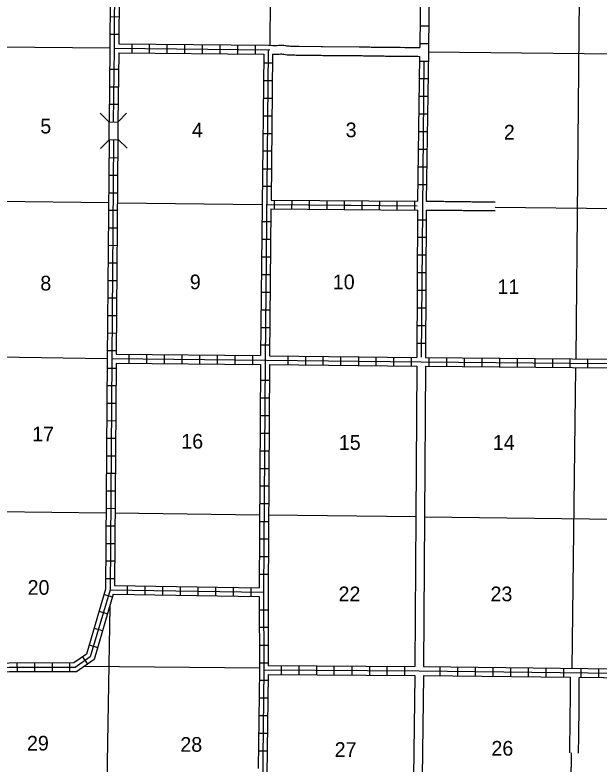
# Model space of a CAD drawing. Extents: x 1114317 to 1552118, y 15990191 to 16382059.
# Drawn here: x 1379328 to 1399191, y 16126686 to 16152177 of the extents above; entities that cross this region are included whole.
import ezdxf

# ---------------------------------------------------------------- set-up
doc = ezdxf.new("R2010")
doc.units = 0
for name, color, linetype in [('L10', 7, 'Continuous'), ('L11', 7, 'Continuous'), ('L13', 7, 'Continuous'), ('L14', 7, 'Continuous'), ('L18', 7, 'Continuous'), ('L8', 7, 'Continuous')]:
    doc.layers.add(name, color=color, linetype=linetype)

msp = doc.modelspace()

# ---------------------------------------------------------------- linework, layer by layer
at = {"layer": 'L10'}
for points in [[(1392993, 16140229), (1392956, 16135113)], [(1393288, 16140229), (1393256, 16135102)]]:
    msp.add_lwpolyline(points, dxfattribs=at)
at = {"layer": 'L11'}
for points in [[(1387949, 16151145), (1388100, 16151142), (1388149, 16151142), (1388198, 16151142), (1388242, 16151143), (1388289, 16151147), (1388346, 16151150), (1388405, 16151150), (1388469, 16151145), (1388525, 16151135), (1388568, 16151127), (1388607, 16151123), (1388652, 16151122), (1388703, 16151119), (1388751, 16151118), (1388800, 16151117), (1388850, 16151116), (1388902, 16151114), (1388950, 16151113), (1388998, 16151112), (1389747, 16151103), (1389797, 16151103), (1391039, 16151095), (1391090, 16151095), (1391142, 16151094), (1391192, 16151092), (1391241, 16151091), (1391290, 16151090), (1391340, 16151089), (1391390, 16151088), (1391439, 16151087), (1391488, 16151087), (1391538, 16151087), (1391589, 16151087), (1391642, 16151087), (1391691, 16151084), (1391739, 16151084), (1391789, 16151083), (1391838, 16151083), (1391890, 16151083), (1391940, 16151081), (1391989, 16151081), (1392039, 16151080), (1392090, 16151080), (1392138, 16151079), (1392187, 16151079), (1392237, 16151079), (1392288, 16151079), (1392338, 16151078), (1392388, 16151078), (1392440, 16151078), (1392488, 16151076), (1392537, 16151077), (1392589, 16151076), (1392639, 16151075), (1392689, 16151075), (1392839, 16151073), (1392889, 16151072), (1392939, 16151072), (1392989, 16151070), (1393042, 16151070), (1393093, 16151067)], [(1388090, 16150842), (1388150, 16150842), (1388202, 16150842), (1388258, 16150843), (1388310, 16150848), (1388353, 16150850), (1388393, 16150850), (1388429, 16150847), (1388472, 16150839), (1388527, 16150830), (1388587, 16150823), (1388642, 16150822), (1388691, 16150820), (1388742, 16150818), (1388794, 16150817), (1388844, 16150816), (1388892, 16150815), (1388943, 16150813), (1388995, 16150812), (1389744, 16150804), (1389795, 16150803), (1391037, 16150795), (1391086, 16150795), (1391134, 16150794), (1391184, 16150792), (1391235, 16150791), (1391285, 16150790), (1391335, 16150789), (1391385, 16150788), (1391437, 16150787), (1391487, 16150787), (1391537, 16150787), (1391586, 16150787), (1391633, 16150787), (1391684, 16150784), (1391736, 16150784), (1391786, 16150783), (1391837, 16150783), (1391884, 16150783), (1391934, 16150781), (1391986, 16150781), (1392036, 16150780), (1392085, 16150780), (1392136, 16150779), (1392187, 16150779), (1392237, 16150779), (1392287, 16150779), (1392336, 16150778), (1392386, 16150778), (1392434, 16150778), (1392486, 16150776), (1392537, 16150777), (1392585, 16150776), (1392635, 16150775), (1392685, 16150775), (1392835, 16150773), (1392885, 16150772), (1392934, 16150772), (1392984, 16150771), (1393032, 16150770), (1393091, 16150767)], [(1393317, 16145836), (1393558, 16145837), (1393608, 16145837), (1393658, 16145837), (1393708, 16145837), (1393759, 16145837), (1393810, 16145837), (1393861, 16145836), (1393909, 16145836), (1393959, 16145835), (1394010, 16145835), (1394061, 16145834), (1394382, 16145830), (1394431, 16145829), (1394481, 16145829), (1394532, 16145829), (1394584, 16145828), (1394634, 16145826), (1394683, 16145825), (1394731, 16145824), (1394780, 16145824), (1394831, 16145824), (1394881, 16145823), (1394931, 16145823), (1394980, 16145822), (1395130, 16145822), (1395231, 16145821), (1395281, 16145820), (1395331, 16145820), (1395379, 16145819), (1395429, 16145820), (1395660, 16145818)], [(1393314, 16145536), (1393409, 16145537), (1393559, 16145537), (1393609, 16145537), (1393659, 16145537), (1393709, 16145537), (1393758, 16145537), (1393807, 16145537), (1393856, 16145536), (1393907, 16145536), (1393958, 16145535), (1394006, 16145535), (1394056, 16145534), (1394378, 16145530), (1394428, 16145529), (1394479, 16145529), (1394527, 16145529), (1394576, 16145528), (1394626, 16145526), (1394677, 16145525), (1394729, 16145524), (1394779, 16145524), (1394828, 16145524), (1394878, 16145523), (1394928, 16145523), (1394979, 16145522), (1395128, 16145522), (1395227, 16145521), (1395277, 16145520), (1395327, 16145520), (1395379, 16145519), (1395429, 16145520), (1395658, 16145518)], [(1392956, 16135113), (1392924, 16130002)], [(1393257, 16135102), (1393225, 16130002)], [(1392924, 16129701), (1392824, 16121918), (1392808, 16119268), (1392791, 16117192)], [(1393225, 16129701), (1393125, 16121918), (1393109, 16119268), (1393092, 16117190)], [(1398211, 16129642), (1398210, 16129579), (1398210, 16129529), (1398210, 16129479), (1398210, 16129429), (1398210, 16129379), (1398210, 16129329), (1398209, 16129280), (1398209, 16129230), (1398208, 16129180), (1398208, 16129129), (1398208, 16129080), (1398207, 16129030), (1398207, 16128980), (1398206, 16128930), (1398206, 16128879), (1398206, 16128830), (1398205, 16128780), (1398205, 16128680), (1398205, 16128632), (1398203, 16128582), (1398202, 16128530), (1398202, 16128480), (1398202, 16128430), (1398201, 16128381), (1398201, 16128331), (1398200, 16128280), (1398200, 16128229), (1398200, 16128181), (1398199, 16128131), (1398198, 16128080), (1398198, 16128030), (1398198, 16127981), (1398197, 16127931), (1398197, 16127880), (1398197, 16127832), (1398195, 16127782), (1398195, 16127731), (1398194, 16127682), (1398193, 16127632), (1398192, 16127583), (1398190, 16127532), (1398190, 16127481), (1398189, 16127430), (1398189, 16127382), (1398188, 16127332), (1398188, 16127281), (1398187, 16127232), (1398186, 16127183), (1398185, 16127134), (1398183, 16127064)], [(1398511, 16129638), (1398510, 16129578), (1398510, 16129528), (1398510, 16129478), (1398510, 16129428), (1398510, 16129378), (1398510, 16129328), (1398509, 16129277), (1398509, 16129227), (1398508, 16129177), (1398508, 16129128), (1398508, 16129077), (1398507, 16129027), (1398507, 16128978), (1398506, 16128928), (1398506, 16128878), (1398506, 16128828), (1398505, 16128778), (1398505, 16128678), (1398505, 16128626), (1398503, 16128576), (1398502, 16128528), (1398502, 16128478), (1398502, 16128427), (1398501, 16128377), (1398501, 16128327), (1398500, 16128278), (1398500, 16128229), (1398500, 16128177), (1398499, 16128127), (1398498, 16128078), (1398498, 16128028), (1398498, 16127977), (1398497, 16127928), (1398497, 16127879), (1398497, 16127827), (1398495, 16127776), (1398495, 16127727), (1398493, 16127676), (1398493, 16127626), (1398491, 16127576), (1398490, 16127527), (1398490, 16127478), (1398489, 16127429), (1398489, 16127377), (1398488, 16127327), (1398488, 16127278), (1398487, 16127228), (1398486, 16127177), (1398485, 16127125), (1398483, 16127055)]]:
    msp.add_lwpolyline(points, dxfattribs=at)
at = {"layer": 'L13'}
for p, q in [((1388051, 16158963), (1387993, 16151144)), ((1398547, 16155694), (1398399, 16140479)), ((1372430, 16151154), (1382558, 16151058)), ((1393389, 16150922), (1398690, 16150869)), ((1398690, 16150869), (1403603, 16150821)), ((1367174, 16145979), (1382513, 16145790)), ((1382813, 16145786), (1387737, 16145726)), ((1395660, 16145640), (1403542, 16145546)), ((1370138, 16140654), (1382468, 16140490)), ((1398389, 16140181), (1398272, 16129939)), ((1369479, 16135389), (1382429, 16135233)), ((1382729, 16135229), (1387649, 16135170)), ((1387951, 16135171), (1392956, 16135113)), ((1393256, 16135102), (1403473, 16134975)), ((1382550, 16132048), (1382430, 16124813)), ((1381697, 16130018), (1387639, 16129954)), ((1398244, 16127063), (1398069, 16111186))]:
    msp.add_line(p, q, dxfattribs=at)
at = {"layer": 'L18'}
for p, q in [((1382531, 16148531), (1382225, 16148832)), ((1382832, 16148536), (1383123, 16148837)), ((1382531, 16148531), (1382832, 16148536)), ((1382531, 16147929), (1382531, 16148531)), ((1382832, 16147934), (1382832, 16148536)), ((1382531, 16147929), (1382235, 16147633)), ((1382531, 16147929), (1382832, 16147934)), ((1382832, 16147934), (1383138, 16147639))]:
    msp.add_line(p, q, dxfattribs=at)
at = {"layer": 'L8'}
for p, q in [((1382863, 16152108), (1382565, 16152110)), ((1393102, 16151810), (1393397, 16151810)), ((1382859, 16151512), (1382561, 16151513)), ((1382858, 16151194), (1387949, 16151145)), ((1393095, 16151210), (1393391, 16151210)), ((1382708, 16151043), (1387993, 16150995)), ((1383309, 16150884), (1383309, 16151185)), ((1383906, 16150884), (1383906, 16151185)), ((1384508, 16150879), (1384508, 16151180)), ((1385110, 16150869), (1385110, 16151170)), ((1385706, 16150869), (1385706, 16151170)), ((1386308, 16150863), (1386308, 16151159)), ((1386905, 16150853), (1386905, 16151154)), ((1387507, 16150853), (1387507, 16151154)), ((1382856, 16150893), (1387792, 16150842)), ((1388082, 16150536), (1387781, 16150536)), ((1393082, 16150610), (1393383, 16150610)), ((1382849, 16150318), (1382551, 16150321)), ((1388082, 16149934), (1387781, 16149934)), ((1393072, 16150013), (1393373, 16150013)), ((1382843, 16149721), (1382545, 16149724)), ((1393072, 16149411), (1393373, 16149411)), ((1388072, 16149337), (1387776, 16149337)), ((1382837, 16149125), (1382538, 16149128)), ((1388067, 16148735), (1387766, 16148735)), ((1393067, 16148809), (1393368, 16148809)), ((1388056, 16148134), (1387766, 16148134)), ((1393056, 16148213), (1393351, 16148213)), ((1388056, 16147537), (1387755, 16147537)), ((1393042, 16147611), (1393342, 16147611)), ((1382527, 16147322), (1382825, 16147319)), ((1388051, 16146935), (1387750, 16146935)), ((1393032, 16147009), (1393334, 16147009)), ((1382522, 16146725), (1382820, 16146723)), ((1393023, 16146412), (1393325, 16146412)), ((1382517, 16146129), (1382815, 16146126)), ((1388040, 16146338), (1387739, 16146338)), ((1388040, 16145879), (1393014, 16145837)), ((1388151, 16145578), (1388154, 16145876)), ((1388748, 16145573), (1388750, 16145871)), ((1389344, 16145568), (1389347, 16145866)), ((1389941, 16145563), (1389944, 16145861)), ((1390538, 16145558), (1390540, 16145856)), ((1391134, 16145553), (1391137, 16145851)), ((1391731, 16145548), (1391733, 16145846)), ((1392327, 16145542), (1392330, 16145841)), ((1387876, 16145726), (1390765, 16145710)), ((1388039, 16145729), (1393012, 16145687)), ((1392924, 16145537), (1392927, 16145836)), ((1382512, 16145532), (1382810, 16145529)), ((1388035, 16145578), (1393014, 16145536)), ((1388035, 16145134), (1387734, 16145134)), ((1393013, 16145208), (1393312, 16145208)), ((1382507, 16144935), (1382805, 16144933)), ((1393010, 16144612), (1393309, 16144612)), ((1382501, 16144339), (1382800, 16144336)), ((1388024, 16144538), (1387723, 16144538)), ((1388014, 16143936), (1387718, 16143936)), ((1393007, 16144010), (1393306, 16144010)), ((1382496, 16143742), (1382795, 16143740)), ((1388014, 16143334), (1387718, 16143334)), ((1393005, 16143413), (1393303, 16143413)), ((1382491, 16143146), (1382790, 16143143)), ((1393002, 16142811), (1393300, 16142811)), ((1382486, 16142549), (1382784, 16142546)), ((1388008, 16142737), (1387708, 16142737)), ((1387998, 16142135), (1387697, 16142135)), ((1393000, 16142209), (1393297, 16142209)), ((1382481, 16141952), (1382779, 16141950)), ((1387993, 16141533), (1387692, 16141533)), ((1392997, 16141613), (1393294, 16141613)), ((1382476, 16141356), (1382774, 16141353)), ((1392995, 16141011), (1393291, 16141011)), ((1382471, 16140759), (1382769, 16140757)), ((1387993, 16140937), (1387692, 16140937)), ((1383214, 16140330), (1383214, 16140625)), ((1383816, 16140330), (1383816, 16140625)), ((1384418, 16140319), (1384418, 16140620)), ((1385015, 16140308), (1385015, 16140609)), ((1385617, 16140303), (1385617, 16140604)), ((1386213, 16140303), (1386213, 16140604)), ((1386815, 16140293), (1386815, 16140594)), ((1387417, 16140287), (1387417, 16140588)), ((1388616, 16140277), (1388616, 16140578)), ((1389218, 16140272), (1389218, 16140567)), ((1389814, 16140261), (1389814, 16140562)), ((1390416, 16140250), (1390416, 16140551)), ((1391018, 16140250), (1391018, 16140551)), ((1391615, 16140245), (1391615, 16140546)), ((1392217, 16140235), (1392217, 16140536)), ((1392813, 16140229), (1392813, 16140525)), ((1393415, 16140229), (1393415, 16140525)), ((1394017, 16140219), (1394017, 16140520)), ((1394614, 16140208), (1394614, 16140509)), ((1395215, 16140208), (1395215, 16140509)), ((1395817, 16140203), (1395817, 16140504)), ((1396414, 16140192), (1396414, 16140493)), ((1397016, 16140192), (1397016, 16140493)), ((1397618, 16140187), (1397618, 16140488)), ((1398214, 16140176), (1398214, 16140477)), ((1398816, 16140176), (1398816, 16140477)), ((1382466, 16140162), (1382764, 16140160)), ((1387972, 16139738), (1387676, 16139738)), ((1382462, 16139566), (1382760, 16139564)), ((1382457, 16138969), (1382756, 16138967)), ((1387972, 16139136), (1387676, 16139136)), ((1387972, 16138534), (1387676, 16138534)), ((1382453, 16138373), (1382751, 16138370)), ((1387966, 16137938), (1387665, 16137938)), ((1382449, 16137776), (1382747, 16137774)), ((1382444, 16137179), (1382742, 16137177)), ((1387966, 16137336), (1387665, 16137336)), ((1387956, 16136734), (1387655, 16136734)), ((1382440, 16136583), (1382738, 16136581)), ((1382435, 16135986), (1382734, 16135984)), ((1387956, 16136137), (1387655, 16136137)), ((1382431, 16135390), (1382729, 16135387)), ((1387950, 16135535), (1387649, 16135535)), ((1387950, 16134933), (1387649, 16134933)), ((1382427, 16134793), (1382725, 16134791)), ((1382422, 16134196), (1382720, 16134194)), ((1387940, 16134337), (1387639, 16134337)), ((1387940, 16133735), (1387639, 16133735)), ((1382418, 16133600), (1382716, 16133598)), ((1387935, 16133138), (1387634, 16133138)), ((1382413, 16133003), (1382712, 16133001)), ((1382560, 16132610), (1387781, 16132536)), ((1382711, 16132761), (1387634, 16132684)), ((1383156, 16132452), (1383156, 16132753)), ((1383758, 16132446), (1383758, 16132742)), ((1384355, 16132436), (1384355, 16132737)), ((1384957, 16132425), (1384957, 16132726)), ((1385559, 16132420), (1385559, 16132721)), ((1386155, 16132410), (1386155, 16132710)), ((1386757, 16132404), (1386757, 16132700)), ((1387359, 16132394), (1387359, 16132695)), ((1382359, 16132456), (1382645, 16132372)), ((1382672, 16132461), (1387634, 16132383)), ((1382190, 16131884), (1382476, 16131799)), ((1387634, 16131934), (1387935, 16131934)), ((1382022, 16131311), (1382308, 16131227)), ((1387634, 16131338), (1387935, 16131338)), ((1381853, 16130739), (1382139, 16130655)), ((1387639, 16130736), (1387940, 16130736)), ((1381624, 16130332), (1381794, 16130087)), ((1379396, 16130120), (1379397, 16129822)), ((1379993, 16130121), (1379993, 16129823)), ((1380589, 16130123), (1380590, 16129824)), ((1381186, 16130124), (1381187, 16129826)), ((1387639, 16130134), (1387940, 16130134)), ((1388389, 16129738), (1388389, 16130034)), ((1388991, 16129727), (1388991, 16130028)), ((1389592, 16129727), (1389592, 16130028)), ((1390189, 16129717), (1390189, 16130018)), ((1390791, 16129717), (1390791, 16130018)), ((1391393, 16129711), (1391393, 16130012)), ((1391989, 16129711), (1391989, 16130012)), ((1392591, 16129701), (1392591, 16130002)), ((1393790, 16129696), (1393790, 16129997)), ((1394392, 16129685), (1394392, 16129986)), ((1394988, 16129680), (1394988, 16129975)), ((1395590, 16129669), (1395590, 16129970)), ((1396192, 16129669), (1396192, 16129970)), ((1396789, 16129659), (1396789, 16129960)), ((1397391, 16129653), (1397391, 16129954)), ((1397993, 16129643), (1397993, 16129944)), ((1398589, 16129638), (1398589, 16129933)), ((1399191, 16129627), (1399191, 16129928)), ((1387634, 16129537), (1387935, 16129537)), ((1387634, 16128935), (1387935, 16128935)), ((1387623, 16128333), (1387924, 16128333)), ((1387618, 16127737), (1387913, 16127737)), ((1387607, 16127135), (1387908, 16127135))]:
    msp.add_line(p, q, dxfattribs=at)
for points in [[(1393190, 16159635), (1393093, 16151067)], [(1393484, 16159636), (1393389, 16151027), (1393389, 16150922)], [(1382589, 16156303), (1382558, 16151044), (1382531, 16148531)], [(1382681, 16148530), (1382708, 16151043), (1382739, 16156302)], [(1382889, 16156301), (1382858, 16151194)], [(1387940, 16150969), (1387834, 16140446), (1387781, 16132536)], [(1382856, 16150893), (1382831, 16148536)], [(1387792, 16150842), (1387681, 16140588)], [(1388090, 16150842), (1388040, 16145879)], [(1393091, 16150767), (1393014, 16145837)], [(1393389, 16150922), (1393317, 16145836)], [(1393230, 16150610), (1393140, 16140536)], [(1382681, 16147917), (1382618, 16140488), (1382560, 16132610), (1381889, 16130334), (1381372, 16129975), (1379133, 16129970), (1378457, 16129944), (1377407, 16130245)], [(1382531, 16147929), (1382468, 16140489), (1382410, 16132632), (1381760, 16130428), (1381325, 16130125), (1379130, 16130120), (1378475, 16130095), (1377460, 16130385)], [(1382831, 16147934), (1382769, 16140634)], [(1388035, 16145578), (1387982, 16140578)], [(1393014, 16145536), (1392993, 16140525)], [(1393314, 16145536), (1393288, 16140525)], [(1382618, 16140488), (1393140, 16140377), (1403283, 16140287), (1403647, 16140303)], [(1382769, 16140634), (1387681, 16140588)], [(1387982, 16140578), (1392993, 16140525)], [(1393288, 16140525), (1403283, 16140435), (1403500, 16140446)], [(1382767, 16140333), (1382711, 16132761)], [(1382767, 16140333), (1387681, 16140287)], [(1387681, 16140287), (1387634, 16132684)], [(1387982, 16140277), (1387935, 16132536)], [(1387982, 16140277), (1392993, 16140229)], [(1393288, 16140229), (1403288, 16140134), (1403500, 16140145)], [(1382672, 16132461), (1382018, 16130241), (1381419, 16129826), (1379136, 16129820), (1378439, 16129793), (1377555, 16130046)], [(1387634, 16132383), (1387639, 16129886), (1387595, 16126535)], [(1387781, 16132536), (1387792, 16129886), (1387718, 16123930)], [(1387935, 16132536), (1387940, 16130034)], [(1387940, 16130034), (1392924, 16130002)], [(1387792, 16129886), (1393072, 16129854), (1403621, 16129727)], [(1393225, 16130002), (1403473, 16129875)], [(1387940, 16129738), (1387874, 16124597)], [(1387940, 16129738), (1392924, 16129701)], [(1393225, 16129701), (1398211, 16129642)], [(1398511, 16129638), (1403473, 16129579)]]:
    msp.add_lwpolyline(points, dxfattribs=at)

# ---------------------------------------------------------------- texts
at = {"layer": 'L14'}
for s, p in [('5', (1380189, 16148144)), ('4', (1385347, 16148017)), ('3', (1390574, 16148017)), ('2', (1395955, 16147938)), ('8', (1380189, 16142801)), ('9', (1385274, 16142843)), ('10', (1390137, 16142843)), ('11', (1395738, 16142679)), ('17', (1379914, 16137668)), ('16', (1384983, 16137420)), ('15', (1390342, 16137378)), ('14', (1395580, 16137378)), ('20', (1379756, 16132446)), ('22', (1390332, 16132225)), ('23', (1395501, 16132225)), ('29', (1379735, 16127145)), ('28', (1384951, 16127103)), ('27', (1390200, 16126929)), ('26', (1395532, 16126971))]:
    msp.add_text(s, height=500, rotation=0, dxfattribs=at).set_placement(p)

doc.saveas('drawing.dxf')
